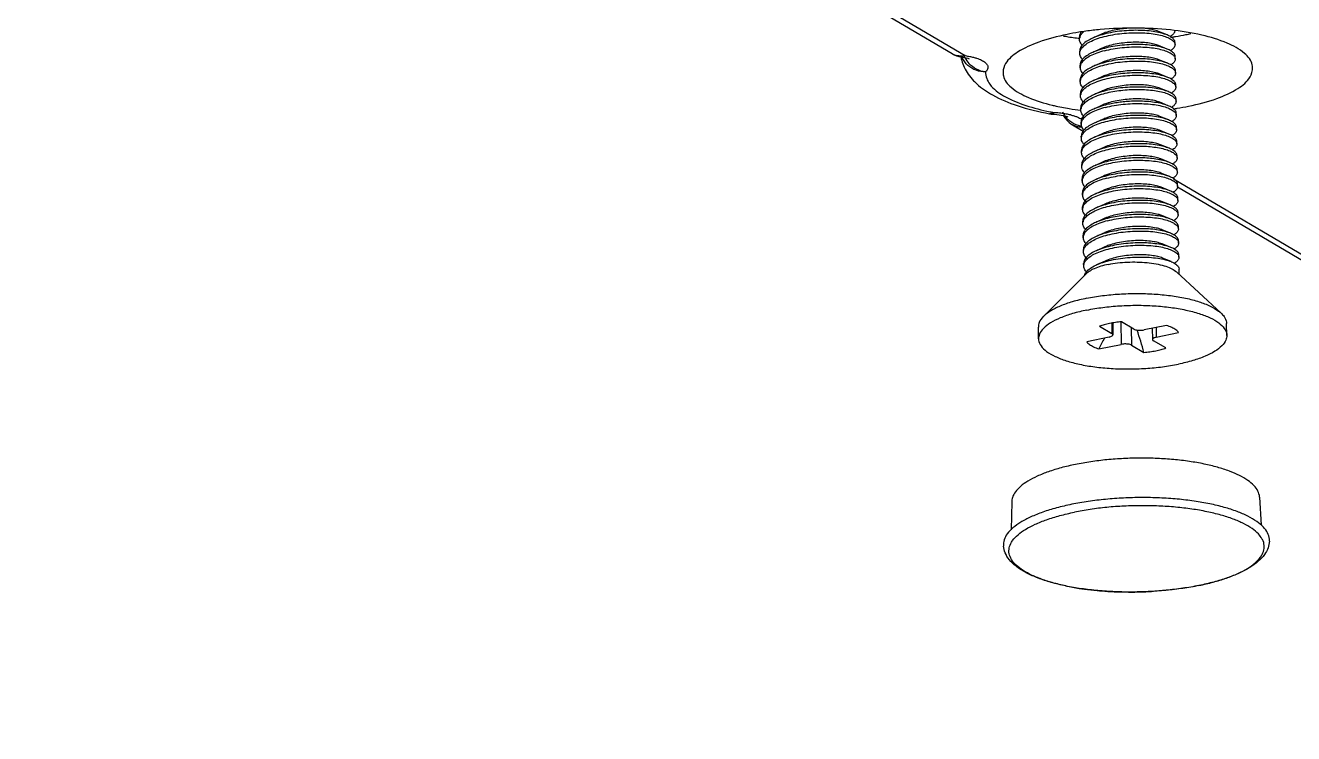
# Model space of a CAD drawing. Header units: millimetres. Extents: x -603 to 1798, y -1840 to -1013.
# Drawn here: x -262.4 to -211.9, y -1713.5 to -1685.2 of the extents above; entities that cross this region are included whole.
import ezdxf

# ---------------------------------------------------------------- set-up
doc = ezdxf.new("R2010")
doc.units = ezdxf.units.MM
doc.header["$MEASUREMENT"] = 0
doc.layers.get('0').update_dxf_attribs({"linetype": 'CONTINUOUS'})

# ---------------------------------------------------------------- blocks, each defined once
blk = doc.blocks.new('*U25')
at = {"color": 7}
for p, q in [((51.91, 64.503), (14.469, 86.62)), ((51.756, 64.824), (14.995, 86.54)), ((50.895, 80.716), (50.909, 80.719)), ((50.909, 80.717), (50.896, 80.714)), ((48.484, 77.2), (48.422, 78.31)), ((58.355, 77.38), (58.376, 78.491)), ((52.216, 71.251), (52.712, 70.959)), ((53.585, 71.137), (53.09, 71.43)), ((54.883, 71.287), (53.993, 71.105)), ((49.789, 70.749), (49.797, 70.279)), ((52.596, 70.819), (51.706, 70.637)), ((52.603, 70.433), (52.596, 70.819)), ((52.758, 70.465), (52.75, 70.91)), ((53.598, 70.435), (53.585, 71.137)), ((54.01, 70.206), (53.993, 71.105)), ((54.48, 70.817), (55.37, 70.999)), ((57.287, 70.887), (57.296, 70.416)), ((52.192, 70.349), (53.082, 70.531)), ((53.49, 70.499), (53.986, 70.206)), ((54.335, 70.254), (54.326, 70.725)), ((54.372, 70.261), (54.364, 70.677)), ((54.86, 70.384), (54.364, 70.677)), ((50.018, 69.862), (51.793, 68.219)), ((57.091, 69.991), (55.377, 68.285)), ((51.683, 68.321), (51.687, 68.103)), ((52.005, 67.809), (52.348, 67.669)), ((54.638, 67.786), (54.974, 67.938)), ((55.49, 67.985), (55.492, 67.89)), ((51.696, 67.633), (51.698, 67.539)), ((52.015, 67.244), (52.358, 67.104)), ((54.648, 67.221), (54.985, 67.373)), ((55.5, 67.42), (55.502, 67.326)), ((51.706, 67.068), (51.708, 66.974)), ((54.659, 66.657), (54.995, 66.809)), ((55.511, 66.855), (55.512, 66.761)), ((51.716, 66.504), (51.718, 66.41)), ((52.026, 66.679), (52.368, 66.54)), ((54.669, 66.092), (55.005, 66.244)), ((55.521, 66.291), (55.523, 66.197)), ((51.727, 65.939), (51.729, 65.845)), ((51.957, 66.15), (52.036, 66.115)), ((52.036, 66.115), (52.379, 65.975)), ((54.679, 65.528), (55.016, 65.679)), ((55.531, 65.726), (55.533, 65.632)), ((51.737, 65.374), (51.739, 65.28)), ((52.046, 65.55), (52.389, 65.411)), ((51.747, 64.81), (51.749, 64.716)), ((52.057, 64.986), (52.399, 64.846)), ((54.69, 64.963), (55.026, 65.115)), ((55.542, 65.162), (55.543, 65.068)), ((51.758, 64.245), (51.76, 64.151)), ((52.067, 64.421), (52.41, 64.281)), ((54.7, 64.399), (55.036, 64.55)), ((55.552, 64.597), (55.554, 64.503)), ((51.768, 63.681), (51.77, 63.587)), ((52.077, 63.856), (52.42, 63.717)), ((54.71, 63.834), (55.047, 63.986)), ((55.562, 64.032), (55.564, 63.938)), ((52.088, 63.292), (52.43, 63.152)), ((54.72, 63.269), (55.057, 63.421)), ((55.573, 63.468), (55.574, 63.374)), ((51.778, 63.116), (51.78, 63.022)), ((52.098, 62.727), (52.441, 62.588)), ((54.731, 62.705), (55.067, 62.856)), ((55.583, 62.903), (55.585, 62.809)), ((51.789, 62.551), (51.791, 62.457)), ((52.108, 62.163), (52.451, 62.023)), ((54.741, 62.14), (55.078, 62.292)), ((55.935, 62.355), (55.51, 62.606)), ((55.593, 62.339), (55.595, 62.245)), ((51.799, 61.987), (51.801, 61.893)), ((54.751, 61.576), (55.088, 61.727)), ((55.604, 61.774), (55.605, 61.68)), ((56.147, 62.028), (56.118, 62.039)), ((56.72, 61.932), (56.561, 61.944)), ((56.648, 61.874), (56.72, 61.932)), ((56.72, 61.932), (56.72, 61.932)), ((51.809, 61.422), (51.811, 61.328)), ((52.119, 61.598), (52.461, 61.458)), ((54.762, 61.011), (55.098, 61.163)), ((55.614, 61.209), (55.616, 61.115)), ((51.82, 60.858), (51.821, 60.764)), ((52.129, 61.033), (52.472, 60.894)), ((55.624, 60.645), (55.626, 60.551)), ((51.83, 60.293), (51.832, 60.199)), ((52.139, 60.469), (52.482, 60.329)), ((54.772, 60.446), (55.109, 60.598)), ((51.84, 59.728), (51.842, 59.634)), ((52.15, 59.904), (52.492, 59.765)), ((54.782, 59.882), (55.119, 60.033)), ((55.635, 60.08), (55.636, 59.986)), ((60.111, 59.702), (60.045, 59.724)), ((60.207, 59.601), (60.365, 59.65)), ((60.365, 59.65), (60.365, 59.65)), ((51.851, 59.164), (51.852, 59.07)), ((52.16, 59.34), (52.503, 59.2)), ((54.793, 59.317), (55.129, 59.469)), ((55.645, 59.516), (55.647, 59.422)), ((97.648, 37.484), (60.207, 59.601)), ((97.494, 37.806), (60.733, 59.521)), ((52.17, 58.775), (52.513, 58.635)), ((54.803, 58.753), (55.14, 58.904)), ((55.655, 58.951), (55.657, 58.857))]:
    blk.add_line(p, q, dxfattribs=at)
for points in [[(56.561, 61.944), (56.3, 61.985), (56.147, 62.028)], [(60.365, 59.65), (60.301, 59.66), (60.111, 59.702)]]:
    blk.add_lwpolyline(points, dxfattribs=at)
for centre, radius, start, end in [((53.621, 66.101), 14.876, 92.8219, 93.2326), ((53.626, 65.987), 14.989, 90.8611, 92.8211), ((53.627, 65.919), 15.057, 90.15, 90.8619), ((53.628, 66.133), 14.843, 88.2634, 90.1545), ((53.637, 66.458), 14.519, 87.4559, 88.2604), ((53.664, 67.013), 13.963, 85.4473, 87.4669), ((53.715, 67.67), 13.304, 84.6463, 85.439), ((53.801, 68.545), 12.424, 82.3093, 84.6683), ((53.915, 69.419), 11.543, 81.6164, 82.2898), ((54.09, 70.552), 10.397, 78.6561, 81.6604), ((54.272, 71.494), 9.437, 78.2377, 78.6127), ((49.069, 79.238), 0.782, 207.2439, 209.3527), ((57.703, 79.395), 0.775, 333.4387, 334.8959), ((74.789, 77.446), 22.518, 195.4967, 197.8649), ((42.642, 77.218), 13.603, 332.1063, 334.1461), ((45.364, 75.689), 10.48, 328.7524, 328.8676), ((55.198, 67.978), 0.292, 343.9104, 348.6329), ((55.208, 67.414), 0.292, 343.9104, 348.6329), ((55.218, 66.849), 0.292, 343.9104, 348.6329), ((55.227, 66.285), 0.294, 344.0591, 347.3045), ((55.239, 65.72), 0.292, 343.9104, 348.6329), ((55.249, 65.155), 0.292, 343.9104, 348.6329), ((55.26, 64.591), 0.292, 343.9104, 348.6329), ((55.28, 63.462), 0.292, 343.9104, 348.6329), ((55.291, 62.897), 0.292, 343.9104, 348.6329), ((55.301, 62.332), 0.292, 343.9104, 348.6329), ((55.425, 61.493), 1.002, 41.6977, 59.3926), ((55.411, 61.404), 1.022, 37.0845, 46.6353), ((55.425, 61.494), 1.002, 30.3072, 41.669), ((53.554, 50.633), 11.208, 99.1651, 101.5417), ((53.653, 50.042), 11.808, 98.8946, 99.1827), ((53.683, 49.849), 12.002, 98.412, 98.8941), ((55.31, 61.768), 0.293, 344.0593, 347.3593), ((54.294, 50.809), 11.043, 80.7771, 83.1898), ((56.687, 64.775), 2.892, 256.4149, 259.933), ((54.585, 52.577), 9.251, 77.012, 80.8009), ((56.804, 65.427), 3.555, 259.9194, 263.4302), ((55.448, 61.431), 0.976, 24.778, 37.1222), ((56.871, 66.004), 4.136, 263.4117, 266.9077), ((54.488, 50.308), 11.767, 79.1541, 79.4228), ((54.609, 50.933), 11.129, 78.4931, 79.1576), ((56.665, 60.934), 1, 79.4192, 86.8861), ((55.322, 61.203), 0.292, 343.9104, 348.6329), ((54.773, 53.431), 8.376, 76.4193, 76.9558), ((58.039, 58.854), 2.533, 43.558, 47.6494), ((55.332, 60.639), 0.292, 343.9104, 348.6329), ((55.342, 60.074), 0.292, 343.9104, 348.6329), ((59.24, 59.143), 1.124, 28.9384, 43.0028), ((59.273, 59.162), 1.086, 23.0618, 28.8997), ((58.648, 59.307), 1.77, 16.1499, 25.1323), ((59.508, 59.302), 0.907, 22.4025, 25.4526), ((58.686, 59.318), 1.73, 11.1754, 16.1482), ((60.225, 58.662), 0.998, 59.3243, 81.8065), ((60.379, 58.92), 0.698, 59.5251, 76.7191), ((53.506, 48.523), 10.45, 101.5481, 102.6201), ((53.602, 48.05), 10.933, 99.3498, 101.5445), ((53.693, 47.516), 11.474, 99.0682, 99.3646), ((53.731, 47.276), 11.717, 98.3688, 99.0668), ((53.71, 70.998), 12.486, 276.4523, 279.1004), ((55.363, 58.945), 0.292, 343.9104, 348.6329), ((54.37, 48.445), 10.545, 80.1913, 83.0375), ((53.908, 69.748), 11.22, 279.1087, 281.5408), ((54.555, 49.554), 9.421, 79.3022, 80.1496)]:
    blk.add_arc(centre, radius, start, end, dxfattribs=at)
for points, start_tangent, end_tangent in [([(50.909, 80.719), (51.541, 80.829), (52.219, 80.911), (52.916, 80.96), (53.622, 80.977), (54.323, 80.961), (55.008, 80.912), (55.666, 80.83), (56.285, 80.717), (56.855, 80.572), (57.368, 80.397), (57.814, 80.19), (58.183, 79.951), (58.454, 79.686), (58.617, 79.415), (58.685, 79.147)], (0.979972, 0.199135), (0.093006, -0.995666)), ([(50.909, 80.717), (51.537, 80.827), (52.199, 80.908), (52.782, 80.953)], (0.979717, 0.200388), (0.998409, 0.056394)), ([(48.09, 78.953), (48.145, 79.215), (48.289, 79.484), (48.536, 79.752), (48.877, 80.001), (49.293, 80.221), (49.774, 80.413), (50.31, 80.578), (50.895, 80.716)], (0.056533, 0.998401), (0.979717, 0.200388)), ([(50.896, 80.714), (50.327, 80.58), (49.802, 80.418), (49.344, 80.234), (48.961, 80.032), (48.661, 79.816), (48.448, 79.589), (48.328, 79.356), (48.301, 79.121), (48.369, 78.889), (48.374, 78.881)], (-0.979458, -0.201651), (0.45766, -0.889127)), ([(56.196, 80.733), (56.74, 80.601), (57.229, 80.442), (57.646, 80.262), (57.984, 80.062), (58.236, 79.848), (58.398, 79.622), (58.466, 79.39), (58.44, 79.155), (58.405, 79.066)], (0.979001, -0.203854), (-0.424194, -0.905571)), ([(48.09, 78.953), (48.091, 78.865), (48.162, 78.623), (48.331, 78.387), (48.594, 78.163), (48.946, 77.956), (49.381, 77.767), (49.89, 77.602), (50.464, 77.463), (51.092, 77.353), (51.762, 77.273), (52.463, 77.225), (53.182, 77.211), (53.904, 77.23), (54.618, 77.282), (55.311, 77.366), (55.967, 77.481)], (-0.058698, -0.998276), (0.979717, 0.200388)), ([(48.387, 78.855), (48.531, 78.663), (48.783, 78.449), (49.121, 78.249), (49.538, 78.069), (50.027, 77.91), (50.578, 77.776), (51.182, 77.67), (51.826, 77.594), (52.5, 77.548), (53.19, 77.535), (53.883, 77.553), (54.568, 77.603), (55.23, 77.684), (55.858, 77.794)], (0.490066, -0.871685), (0.979717, 0.200388)), ([(58.396, 79.048), (58.319, 78.922), (58.106, 78.695), (57.806, 78.479), (57.423, 78.277), (56.965, 78.093), (56.44, 77.931), (55.858, 77.794)], (-0.447085, -0.894492), (-0.979717, -0.200388)), ([(55.967, 77.481), (56.574, 77.624), (57.121, 77.793), (57.598, 77.985), (57.997, 78.195), (58.31, 78.42), (58.532, 78.657), (58.657, 78.899), (58.685, 79.144), (58.685, 79.147)], (0.979717, 0.200388), (-0.092324, 0.995729)), ([(55.821, 75.892), (56.386, 76.025), (56.896, 76.183), (57.341, 76.361), (57.712, 76.557), (58.004, 76.767), (58.21, 76.987), (58.328, 77.213), (58.355, 77.38)], (0.979717, 0.200388), (0.021561, 0.999768)), ([(48.484, 77.2), (48.485, 77.181), (48.551, 76.955), (48.708, 76.736), (48.953, 76.528), (49.281, 76.334), (49.686, 76.158), (50.161, 76.004), (50.695, 75.875), (51.279, 75.772), (51.904, 75.698), (52.557, 75.654), (53.226, 75.64), (53.899, 75.658), (54.565, 75.706), (55.21, 75.785), (55.821, 75.892)], (0.053131, -0.998588), (0.979717, 0.200388)), ([(49.789, 70.749), (49.824, 70.933), (49.983, 71.163), (50.262, 71.382), (50.653, 71.581), (51.142, 71.754), (51.713, 71.896)], (-0.009378, 0.999956), (0.979717, 0.200388)), ([(57.287, 70.887), (57.283, 70.937), (57.188, 71.167), (56.968, 71.386), (56.631, 71.584), (56.189, 71.757), (55.657, 71.898), (55.052, 72.002), (54.396, 72.066), (53.711, 72.087), (53.02, 72.065), (52.346, 72.001), (51.713, 71.896)], (-0.009378, 0.999956), (-0.979717, -0.200388)), ([(52.62, 71.36), (52.407, 71.31), (52.216, 71.251)], (-0.979717, -0.200388), (-0.944347, -0.328952)), ([(53.09, 71.43), (52.85, 71.4), (52.62, 71.36)], (-0.995142, -0.098448), (-0.979717, -0.200388)), ([(55.37, 70.999), (55.261, 71.105), (55.097, 71.202), (54.883, 71.287)], (-0.590843, 0.806786), (-0.950208, 0.311617)), ([(55.363, 69.74), (54.73, 69.635), (54.056, 69.571), (53.365, 69.549), (52.68, 69.57), (52.024, 69.634), (51.419, 69.738), (50.887, 69.879), (50.445, 70.051), (50.108, 70.25), (49.888, 70.469), (49.792, 70.699), (49.789, 70.749)], (-0.979717, -0.200388), (-0.009378, 0.999956)), ([(52.596, 70.819), (52.67, 70.84), (52.722, 70.867), (52.748, 70.898), (52.749, 70.91)], (0.979717, 0.200388), (-0.041234, 0.99915)), ([(52.749, 70.91), (52.744, 70.929), (52.712, 70.959)], (-0.041234, 0.99915), (-0.861, 0.508605)), ([(53.585, 71.137), (53.643, 71.113), (53.721, 71.097), (53.811, 71.09), (53.905, 71.092), (53.993, 71.105)], (0.861, -0.508605), (0.979717, 0.200388)), ([(54.48, 70.817), (54.406, 70.796), (54.354, 70.769), (54.328, 70.738), (54.327, 70.725)], (-0.979717, -0.200388), (0.041234, -0.99915)), ([(55.363, 69.74), (55.933, 69.882), (56.423, 70.055), (56.814, 70.254), (57.093, 70.473), (57.251, 70.703), (57.287, 70.887)], (0.979717, 0.200388), (-0.009378, 0.999956)), ([(50.017, 69.862), (49.897, 69.998), (49.801, 70.228), (49.798, 70.279)], (-0.735486, 0.67754), (-0.009083, 0.999959)), ([(51.706, 70.637), (51.815, 70.531), (51.979, 70.434), (52.192, 70.349)], (0.590843, -0.806786), (0.950208, -0.311617)), ([(53.49, 70.499), (53.432, 70.523), (53.355, 70.539), (53.264, 70.546), (53.171, 70.544), (53.082, 70.531)], (-0.861, 0.508605), (-0.979717, -0.200388)), ([(53.986, 70.206), (54.226, 70.235), (54.456, 70.276)], (0.995142, 0.098448), (0.979717, 0.200388)), ([(54.327, 70.725), (54.332, 70.707), (54.364, 70.677)], (0.041234, -0.99915), (0.861, -0.508605)), ([(54.456, 70.276), (54.669, 70.326), (54.86, 70.384)], (0.979717, 0.200388), (0.944347, 0.328952)), ([(57.091, 69.991), (57.102, 70.002), (57.26, 70.233), (57.295, 70.416)], (0.709165, 0.705043), (-0.009083, 0.999959)), ([(55.371, 69.27), (54.738, 69.165), (54.065, 69.1), (53.374, 69.078), (52.688, 69.1), (52.032, 69.163), (51.428, 69.267), (50.895, 69.408), (50.453, 69.581), (50.117, 69.78), (50.017, 69.862)], (-0.979717, -0.200388), (-0.735486, 0.67754)), ([(55.371, 69.27), (55.942, 69.411), (56.431, 69.584), (56.822, 69.784), (57.091, 69.991)], (0.979717, 0.200388), (0.709165, 0.705043)), ([(54.505, 67.919), (54.14, 67.861), (53.75, 67.828), (53.353, 67.824), (52.966, 67.848), (52.606, 67.898), (52.288, 67.974), (52.027, 68.071), (51.834, 68.185), (51.793, 68.219)], (-0.979717, -0.200388), (-0.738451, 0.674307)), ([(54.505, 67.919), (54.811, 67.996), (55.07, 68.091), (55.272, 68.2), (55.377, 68.285)], (0.979717, 0.200388), (0.706803, 0.707411)), ([(55.391, 68.224), (55.235, 68.083), (55.01, 67.954), (54.974, 67.938)], (-0.632079, -0.774904), (-0.911827, -0.410574)), ([(55.385, 68.219), (55.398, 68.204), (55.477, 68.064), (55.49, 67.985)], (0.671506, -0.741), (0.020538, -0.999789)), ([(55.418, 68.262), (55.391, 68.224)], (-0.56182, -0.82726), (-0.632079, -0.774904)), ([(55.473, 68.379), (55.471, 68.373), (55.418, 68.262)], (-0.232316, -0.97264), (-0.56182, -0.82726)), ([(52.005, 67.809), (51.993, 67.813), (51.816, 67.909), (51.713, 68.016), (51.688, 68.103)], (-0.925986, 0.377559), (-0.040036, 0.999198)), ([(51.697, 67.633), (51.702, 67.681), (51.769, 67.788), (51.882, 67.876)], (-0.024354, 0.999703), (0.854007, 0.520261)), ([(54.974, 67.938), (54.725, 67.842), (54.393, 67.75), (54.026, 67.682), (53.642, 67.64), (53.254, 67.625), (52.881, 67.637), (52.537, 67.673), (52.237, 67.734), (52.005, 67.809)], (-0.911827, -0.410574), (-0.925986, 0.377559)), ([(52.348, 67.669), (52.542, 67.608), (52.79, 67.563), (53.077, 67.538), (53.389, 67.537), (53.71, 67.559), (54.025, 67.604), (54.319, 67.672), (54.579, 67.761), (54.638, 67.786)], (0.926035, -0.377438), (0.911568, 0.41115)), ([(55.478, 67.897), (55.418, 67.778), (55.282, 67.641), (55.081, 67.514), (54.822, 67.402), (54.517, 67.308)], (-0.27663, -0.960977), (-0.968072, -0.250671)), ([(54.985, 67.373), (55.082, 67.42), (55.284, 67.547), (55.42, 67.684), (55.486, 67.827), (55.491, 67.89)], (0.911841, 0.410544), (-0.020538, 0.999789)), ([(55.49, 67.985), (55.484, 67.921)], (0.020538, -0.999789), (-0.196587, -0.980486)), ([(51.716, 67.554), (51.708, 67.573), (51.697, 67.633)], (-0.450412, 0.892821), (-0.024354, 0.999703)), ([(51.699, 67.539), (51.71, 67.479), (51.789, 67.375), (51.937, 67.279), (52.015, 67.244)], (0.024354, -0.999703), (0.926122, -0.377225)), ([(51.707, 67.068), (51.712, 67.116), (51.779, 67.224), (51.891, 67.31)], (-0.024354, 0.999703), (0.853006, 0.521901)), ([(54.517, 67.308), (54.175, 67.234), (53.812, 67.184), (53.44, 67.158), (53.074, 67.157), (52.727, 67.18), (52.415, 67.225), (52.147, 67.291), (51.935, 67.373), (51.787, 67.469), (51.716, 67.554)], (-0.968072, -0.250671), (-0.450412, 0.892821)), ([(52.015, 67.244), (52.149, 67.197), (52.416, 67.131), (52.729, 67.086), (53.075, 67.063), (53.441, 67.064), (53.814, 67.09), (54.177, 67.14), (54.518, 67.214)], (0.926122, -0.377225), (0.968072, 0.250671)), ([(52.358, 67.105), (52.465, 67.067), (52.695, 67.014), (52.968, 66.981), (53.271, 66.97), (53.59, 66.982), (53.91, 67.018), (54.214, 67.078), (54.489, 67.158), (54.648, 67.221)], (0.925357, -0.379097), (0.911151, 0.412073)), ([(54.518, 67.214), (54.824, 67.308), (54.985, 67.373)], (0.968072, 0.250671), (0.911841, 0.410544)), ([(55.489, 67.333), (55.428, 67.214), (55.292, 67.077), (55.091, 66.95), (54.833, 66.837), (54.527, 66.743)], (-0.27663, -0.960977), (-0.968072, -0.250671)), ([(54.995, 66.808), (55.093, 66.856), (55.294, 66.983), (55.43, 67.12), (55.496, 67.262), (55.502, 67.326)], (0.911841, 0.410544), (-0.020538, 0.999789)), ([(55.393, 67.657), (55.408, 67.639), (55.488, 67.5), (55.5, 67.42)], (0.675647, -0.737225), (0.020538, -0.999789)), ([(55.5, 67.42), (55.494, 67.356)], (0.020538, -0.999789), (-0.196587, -0.980486)), ([(51.727, 66.989), (51.719, 67.008), (51.707, 67.068)], (-0.450412, 0.892821), (-0.024354, 0.999703)), ([(51.709, 66.974), (51.72, 66.914), (51.799, 66.81), (51.947, 66.715), (52.026, 66.679)], (0.024354, -0.999703), (0.926122, -0.377225)), ([(51.717, 66.504), (51.723, 66.552), (51.789, 66.659), (51.901, 66.746)], (-0.024354, 0.999703), (0.853006, 0.521901)), ([(54.527, 66.743), (54.186, 66.67), (53.822, 66.619), (53.45, 66.594), (53.084, 66.592), (52.738, 66.615), (52.425, 66.661), (52.157, 66.726), (51.945, 66.809), (51.797, 66.904), (51.727, 66.989)], (-0.968072, -0.250671), (-0.450412, 0.892821)), ([(54.529, 66.649), (54.834, 66.743), (54.995, 66.808)], (0.968072, 0.250671), (0.911841, 0.410544)), ([(54.537, 66.179), (54.843, 66.273), (55.101, 66.385), (55.303, 66.512), (55.439, 66.649), (55.499, 66.768)], (0.968072, 0.250671), (0.27663, 0.960977)), ([(55.005, 66.244), (55.103, 66.291), (55.304, 66.418), (55.44, 66.555), (55.506, 66.698), (55.512, 66.761)], (0.911841, 0.410544), (-0.020538, 0.999789)), ([(55.51, 66.855), (55.498, 66.935), (55.419, 67.075), (55.403, 67.092)], (-0.020538, 0.999789), (-0.675647, 0.737225)), ([(55.505, 66.792), (55.51, 66.855)], (0.196587, 0.980486), (-0.020538, 0.999789)), ([(51.737, 66.425), (51.729, 66.444), (51.717, 66.504)], (-0.450412, 0.892821), (-0.024354, 0.999703)), ([(51.718, 66.41), (51.742, 66.326), (51.822, 66.234), (51.957, 66.15)], (0.028383, -0.999597), (0.896427, -0.44319)), ([(54.537, 66.179), (54.196, 66.105), (53.832, 66.055), (53.46, 66.029), (53.094, 66.028), (52.748, 66.051), (52.435, 66.096), (52.168, 66.162), (51.956, 66.244), (51.808, 66.339), (51.737, 66.425)], (-0.968072, -0.250671), (-0.450412, 0.892821)), ([(52.026, 66.679), (52.159, 66.632), (52.427, 66.567), (52.739, 66.521), (53.086, 66.498), (53.452, 66.5), (53.824, 66.525), (54.187, 66.576), (54.529, 66.649)], (0.926122, -0.377225), (0.968072, 0.250671)), ([(52.368, 66.54), (52.398, 66.528), (52.606, 66.469), (52.863, 66.427), (53.156, 66.407), (53.471, 66.41), (53.792, 66.436), (54.104, 66.486), (54.393, 66.559), (54.644, 66.65), (54.659, 66.657)], (0.925335, -0.379152), (0.911519, 0.411259)), ([(54.539, 66.084), (54.845, 66.179), (55.005, 66.244)], (0.968072, 0.250671), (0.911841, 0.410544)), ([(55.509, 66.204), (55.445, 66.078), (55.307, 65.943), (55.107, 65.818), (54.85, 65.707), (54.548, 65.614)], (-0.274411, -0.961613), (-0.968072, -0.250671)), ([(55.016, 65.679), (55.113, 65.727), (55.315, 65.853), (55.451, 65.99), (55.517, 66.133), (55.522, 66.197)], (0.911841, 0.410544), (-0.020538, 0.999789)), ([(55.413, 66.528), (55.435, 66.503), (55.51, 66.364), (55.521, 66.291)], (0.675466, -0.737391), (0.018645, -0.999826)), ([(55.521, 66.291), (55.513, 66.22)], (0.018645, -0.999826), (-0.219537, -0.975604)), ([(51.727, 65.939), (51.727, 65.951), (51.761, 66.047), (51.852, 66.141), (51.911, 66.181)], (-0.028383, 0.999597), (0.85069, 0.525668)), ([(51.751, 65.855), (51.727, 65.939)], (-0.474228, 0.880402), (-0.028383, 0.999597)), ([(51.73, 65.845), (51.741, 65.785), (51.82, 65.681), (51.922, 65.61)], (0.024354, -0.999703), (0.870378, -0.492384)), ([(51.966, 65.679), (51.831, 65.764), (51.751, 65.855)], (-0.896427, 0.44319), (-0.474228, 0.880402)), ([(54.548, 65.614), (54.209, 65.541), (53.843, 65.49), (53.473, 65.465), (53.114, 65.463), (52.768, 65.485), (52.449, 65.531), (52.177, 65.597), (51.966, 65.679)], (-0.968072, -0.250671), (-0.896427, 0.44319)), ([(52.036, 66.115), (52.143, 66.076), (52.373, 66.015), (52.641, 65.969), (52.939, 65.941), (53.257, 65.931), (53.586, 65.941), (53.916, 65.97), (54.237, 66.018), (54.539, 66.084)], (0.926249, -0.376913), (0.968072, 0.250671)), ([(52.379, 65.975), (52.526, 65.926), (52.765, 65.877), (53.045, 65.848), (53.352, 65.841), (53.672, 65.858), (53.99, 65.899), (54.29, 65.962), (54.558, 66.046), (54.669, 66.092)], (0.92521, -0.379456), (0.911346, 0.411642)), ([(54.549, 65.52), (54.855, 65.614), (55.016, 65.679)], (0.968072, 0.250671), (0.911841, 0.410544)), ([(55.424, 65.963), (55.439, 65.945), (55.519, 65.806), (55.531, 65.726)], (0.675647, -0.737225), (0.020538, -0.999789)), ([(55.531, 65.726), (55.525, 65.662)], (0.020538, -0.999789), (-0.196587, -0.980486)), ([(51.738, 65.374), (51.743, 65.423), (51.81, 65.53), (51.922, 65.617)], (-0.024354, 0.999703), (0.853006, 0.521901)), ([(51.758, 65.296), (51.75, 65.314), (51.738, 65.374)], (-0.450412, 0.892821), (-0.024354, 0.999703)), ([(51.74, 65.28), (51.751, 65.22), (51.83, 65.116), (51.978, 65.021), (52.057, 64.986)], (0.024354, -0.999703), (0.926122, -0.377225)), ([(54.558, 65.049), (54.217, 64.976), (53.853, 64.926), (53.481, 64.9), (53.115, 64.899), (52.769, 64.922), (52.456, 64.967), (52.188, 65.032), (51.976, 65.115), (51.828, 65.21), (51.758, 65.296)], (-0.968072, -0.250671), (-0.450412, 0.892821)), ([(51.922, 65.61), (51.968, 65.585), (52.046, 65.55)], (0.870378, -0.492384), (0.926122, -0.377225)), ([(52.046, 65.55), (52.18, 65.503), (52.447, 65.437), (52.76, 65.392), (53.106, 65.369), (53.472, 65.37), (53.844, 65.396), (54.208, 65.446), (54.549, 65.52)], (0.926122, -0.377225), (0.968072, 0.250671)), ([(52.389, 65.411), (52.454, 65.386), (52.673, 65.33), (52.938, 65.293), (53.236, 65.277), (53.553, 65.284), (53.873, 65.315), (54.182, 65.369), (54.465, 65.446), (54.679, 65.528)], (0.924834, -0.380371), (0.911187, 0.411993)), ([(55.52, 65.639), (55.459, 65.52), (55.323, 65.383), (55.122, 65.256), (54.864, 65.144), (54.558, 65.049)], (-0.27663, -0.960977), (-0.968072, -0.250671)), ([(55.026, 65.115), (55.124, 65.162), (55.325, 65.289), (55.461, 65.426), (55.527, 65.568), (55.533, 65.632)], (0.911841, 0.410544), (-0.020538, 0.999789)), ([(55.541, 65.162), (55.529, 65.241), (55.45, 65.381), (55.434, 65.398)], (-0.020538, 0.999789), (-0.675647, 0.737225)), ([(51.748, 64.81), (51.754, 64.858), (51.82, 64.965), (51.932, 65.052)], (-0.024354, 0.999703), (0.853006, 0.521901)), ([(51.768, 64.731), (51.76, 64.75), (51.748, 64.81)], (-0.450412, 0.892821), (-0.024354, 0.999703)), ([(51.75, 64.716), (51.762, 64.656), (51.84, 64.552), (51.988, 64.456), (52.067, 64.421)], (0.024354, -0.999703), (0.926122, -0.377225)), ([(54.568, 64.485), (54.227, 64.411), (53.863, 64.361), (53.491, 64.335), (53.125, 64.334), (52.779, 64.357), (52.466, 64.402), (52.199, 64.468), (51.987, 64.55), (51.839, 64.646), (51.768, 64.731)], (-0.968072, -0.250671), (-0.450412, 0.892821)), ([(52.057, 64.986), (52.19, 64.938), (52.458, 64.873), (52.77, 64.827), (53.117, 64.805), (53.483, 64.806), (53.855, 64.832), (54.218, 64.882), (54.56, 64.955)], (0.926122, -0.377225), (0.968072, 0.250671)), ([(52.399, 64.846), (52.589, 64.786), (52.836, 64.741), (53.122, 64.716), (53.434, 64.713), (53.755, 64.735), (54.07, 64.78), (54.365, 64.848), (54.625, 64.936), (54.69, 64.963)], (0.926047, -0.377408), (0.911554, 0.411181)), ([(54.56, 64.955), (54.865, 65.05), (55.026, 65.115)], (0.968072, 0.250671), (0.911841, 0.410544)), ([(54.568, 64.485), (54.874, 64.579), (55.132, 64.691), (55.333, 64.818), (55.47, 64.955), (55.53, 65.075)], (0.968072, 0.250671), (0.27663, 0.960977)), ([(55.036, 64.55), (55.134, 64.597), (55.335, 64.724), (55.471, 64.861), (55.537, 65.004), (55.543, 65.068)], (0.911841, 0.410544), (-0.020538, 0.999789)), ([(55.552, 64.597), (55.539, 64.677), (55.46, 64.816), (55.444, 64.834)], (-0.020538, 0.999789), (-0.675647, 0.737225)), ([(55.536, 65.098), (55.541, 65.162)], (0.196587, 0.980486), (-0.020538, 0.999789)), ([(51.759, 64.245), (51.764, 64.293), (51.831, 64.401), (51.942, 64.487)], (-0.024354, 0.999703), (0.853006, 0.521901)), ([(51.778, 64.166), (51.77, 64.185), (51.759, 64.245)], (-0.450412, 0.892821), (-0.024354, 0.999703)), ([(54.579, 63.92), (54.237, 63.847), (53.874, 63.797), (53.502, 63.771), (53.136, 63.769), (52.789, 63.792), (52.477, 63.838), (52.209, 63.903), (51.997, 63.986), (51.849, 64.081), (51.778, 64.166)], (-0.968072, -0.250671), (-0.450412, 0.892821)), ([(52.067, 64.421), (52.2, 64.374), (52.468, 64.308), (52.781, 64.263), (53.127, 64.24), (53.493, 64.241), (53.865, 64.267), (54.229, 64.317), (54.57, 64.391)], (0.926122, -0.377225), (0.968072, 0.250671)), ([(52.41, 64.282), (52.513, 64.245), (52.741, 64.192), (53.013, 64.159), (53.316, 64.147), (53.635, 64.159), (53.955, 64.194), (54.26, 64.253), (54.535, 64.333), (54.7, 64.398)], (0.92528, -0.379286), (0.911139, 0.412098)), ([(54.57, 64.391), (54.876, 64.485), (55.036, 64.55)], (0.968072, 0.250671), (0.911841, 0.410544)), ([(54.579, 63.92), (54.884, 64.014), (55.143, 64.127), (55.344, 64.254), (55.48, 64.391), (55.54, 64.51)], (0.968072, 0.250671), (0.27663, 0.960977)), ([(55.047, 63.986), (55.144, 64.033), (55.346, 64.16), (55.482, 64.297), (55.548, 64.439), (55.553, 64.503)], (0.911841, 0.410544), (-0.020538, 0.999789)), ([(55.455, 64.269), (55.464, 64.259), (55.548, 64.118), (55.562, 64.032)], (0.676167, -0.736748), (0.021333, -0.999772)), ([(55.546, 64.533), (55.552, 64.597)], (0.196587, 0.980486), (-0.020538, 0.999789)), ([(51.76, 64.151), (51.765, 64.111), (51.828, 64.008), (51.957, 63.914), (52.077, 63.856)], (0.007928, -0.999969), (0.926346, -0.376673)), ([(51.769, 63.681), (51.78, 63.745), (51.854, 63.849), (51.95, 63.921)], (-0.007928, 0.999969), (0.849481, 0.527619)), ([(51.79, 63.599), (51.774, 63.64), (51.769, 63.681)], (-0.475033, 0.879968), (-0.007928, 0.999969)), ([(52.077, 63.856), (52.147, 63.83), (52.392, 63.762), (52.683, 63.711)], (0.926346, -0.376673), (0.991529, -0.129887)), ([(52.42, 63.717), (52.446, 63.707), (52.653, 63.647), (52.909, 63.605)], (0.925442, -0.378889), (0.993481, -0.113998)), ([(52.683, 63.711), (52.98, 63.683), (53.298, 63.673), (53.627, 63.682), (53.957, 63.711), (54.278, 63.76), (54.58, 63.826)], (0.991529, -0.129887), (0.968072, 0.250671)), ([(52.909, 63.605), (53.201, 63.584), (53.515, 63.586), (53.837, 63.613), (54.149, 63.662), (54.439, 63.734), (54.691, 63.825), (54.71, 63.834)], (0.993481, -0.113998), (0.911544, 0.411203)), ([(54.58, 63.826), (54.886, 63.92), (55.047, 63.986)], (0.968072, 0.250671), (0.911841, 0.410544)), ([(55.551, 63.945), (55.495, 63.833), (55.362, 63.696), (55.159, 63.566), (54.896, 63.45), (54.589, 63.356)], (-0.278542, -0.960424), (-0.968072, -0.250671)), ([(55.057, 63.421), (55.155, 63.468), (55.356, 63.595), (55.492, 63.732), (55.558, 63.875), (55.564, 63.938)], (0.911841, 0.410544), (-0.020538, 0.999789)), ([(55.465, 63.705), (55.481, 63.687), (55.56, 63.548), (55.572, 63.468)], (0.675647, -0.737225), (0.020538, -0.999789)), ([(55.562, 64.032), (55.557, 63.974), (55.551, 63.945)], (0.021333, -0.999772), (-0.278542, -0.960424)), ([(51.771, 63.587), (51.782, 63.526), (51.861, 63.422), (52.009, 63.327), (52.088, 63.292)], (0.024354, -0.999703), (0.926122, -0.377225)), ([(51.779, 63.116), (51.785, 63.164), (51.851, 63.271), (51.963, 63.358)], (-0.024354, 0.999703), (0.853006, 0.521901)), ([(52.691, 63.241), (52.4, 63.291), (52.156, 63.36), (51.965, 63.443), (51.837, 63.538), (51.79, 63.599)], (-0.991529, 0.129887), (-0.475033, 0.879968)), ([(52.088, 63.292), (52.221, 63.245), (52.489, 63.179), (52.801, 63.134), (53.148, 63.111), (53.514, 63.112), (53.886, 63.138), (54.249, 63.188), (54.591, 63.261)], (0.926122, -0.377225), (0.968072, 0.250671)), ([(52.43, 63.152), (52.573, 63.104), (52.811, 63.055), (53.09, 63.025), (53.397, 63.018), (53.717, 63.035), (54.035, 63.075), (54.336, 63.138), (54.604, 63.222), (54.721, 63.269)], (0.925897, -0.377776), (0.911319, 0.4117)), ([(54.589, 63.356), (54.29, 63.29), (53.967, 63.241), (53.632, 63.212), (53.301, 63.202), (52.986, 63.212), (52.691, 63.241)], (-0.968072, -0.250671), (-0.991529, 0.129887)), ([(54.591, 63.261), (54.896, 63.356), (55.057, 63.421)], (0.968072, 0.250671), (0.911841, 0.410544)), ([(55.561, 63.381), (55.501, 63.261), (55.364, 63.124), (55.163, 62.998), (54.905, 62.885), (54.599, 62.791)], (-0.27663, -0.960977), (-0.968072, -0.250671)), ([(55.067, 62.856), (55.165, 62.904), (55.366, 63.03), (55.502, 63.167), (55.568, 63.31), (55.574, 63.374)], (0.911841, 0.410544), (-0.020538, 0.999789)), ([(55.572, 63.468), (55.567, 63.404)], (0.020538, -0.999789), (-0.196587, -0.980486)), ([(51.799, 63.037), (51.791, 63.056), (51.779, 63.116)], (-0.450412, 0.892821), (-0.024354, 0.999703)), ([(51.781, 63.022), (51.793, 62.962), (51.871, 62.858), (52.019, 62.762), (52.098, 62.727)], (0.024354, -0.999703), (0.926122, -0.377225)), ([(51.79, 62.551), (51.795, 62.6), (51.862, 62.707), (51.973, 62.794)], (-0.024354, 0.999703), (0.853006, 0.521901)), ([(54.599, 62.791), (54.258, 62.718), (53.894, 62.667), (53.522, 62.641), (53.156, 62.64), (52.81, 62.663), (52.497, 62.709), (52.23, 62.774), (52.018, 62.856), (51.87, 62.952), (51.799, 63.037)], (-0.968072, -0.250671), (-0.450412, 0.892821)), ([(52.098, 62.727), (52.231, 62.68), (52.499, 62.614), (52.812, 62.569), (53.158, 62.546), (53.524, 62.547), (53.896, 62.573), (54.26, 62.623), (54.601, 62.697)], (0.926122, -0.377225), (0.968072, 0.250671)), ([(52.441, 62.588), (52.502, 62.565), (52.719, 62.508), (52.983, 62.47), (53.281, 62.454), (53.597, 62.46), (53.918, 62.491), (54.228, 62.545), (54.511, 62.621), (54.731, 62.705)], (0.924836, -0.380366), (0.911212, 0.411938)), ([(54.601, 62.697), (54.907, 62.791), (55.067, 62.856)], (0.968072, 0.250671), (0.911841, 0.410544)), ([(55.571, 62.816), (55.511, 62.697), (55.375, 62.56), (55.174, 62.433), (54.915, 62.321), (54.61, 62.226)], (-0.27663, -0.960977), (-0.968072, -0.250671)), ([(55.078, 62.292), (55.175, 62.339), (55.377, 62.466), (55.513, 62.603), (55.579, 62.745), (55.584, 62.809)], (0.911841, 0.410544), (-0.020538, 0.999789)), ([(55.475, 63.14), (55.491, 63.122), (55.57, 62.983), (55.583, 62.903)], (0.675647, -0.737225), (0.020538, -0.999789)), ([(55.583, 62.903), (55.577, 62.84)], (0.020538, -0.999789), (-0.196587, -0.980486)), ([(51.809, 62.473), (51.801, 62.491), (51.79, 62.551)], (-0.450412, 0.892821), (-0.024354, 0.999703)), ([(51.791, 62.457), (51.803, 62.397), (51.882, 62.293), (52.03, 62.198), (52.108, 62.163)], (0.024354, -0.999703), (0.926122, -0.377225)), ([(51.8, 61.987), (51.805, 62.035), (51.872, 62.142), (51.984, 62.229)], (-0.024354, 0.999703), (0.853006, 0.521901)), ([(54.61, 62.226), (54.268, 62.153), (53.905, 62.103), (53.533, 62.077), (53.167, 62.076), (52.82, 62.099), (52.508, 62.144), (52.24, 62.209), (52.028, 62.292), (51.88, 62.387), (51.809, 62.473)], (-0.968072, -0.250671), (-0.450412, 0.892821)), ([(52.108, 62.163), (52.242, 62.115), (52.509, 62.05), (52.822, 62.004), (53.168, 61.982), (53.534, 61.983), (53.906, 62.009), (54.27, 62.059), (54.611, 62.132)], (0.926122, -0.377225), (0.968072, 0.250671)), ([(54.611, 62.132), (54.917, 62.227), (55.078, 62.292)], (0.968072, 0.250671), (0.911841, 0.410544)), ([(54.62, 61.662), (54.926, 61.756), (55.184, 61.869), (55.385, 61.995), (55.521, 62.132), (55.582, 62.252)], (0.968072, 0.250671), (0.27663, 0.960977)), ([(55.088, 61.727), (55.186, 61.774), (55.387, 61.901), (55.523, 62.038), (55.589, 62.181), (55.595, 62.245)], (0.911841, 0.410544), (-0.020538, 0.999789)), ([(55.593, 62.339), (55.58, 62.418), (55.501, 62.558), (55.486, 62.575)], (-0.020538, 0.999789), (-0.675647, 0.737225)), ([(55.587, 62.275), (55.593, 62.339)], (0.196587, 0.980486), (-0.020538, 0.999789)), ([(55.595, 62.452), (55.742, 62.433), (55.935, 62.355)], (0.999613, -0.02783), (0.861782, -0.507279)), ([(55.609, 62.411), (55.788, 62.356), (56.113, 62.147)], (0.977572, -0.2106), (0.726782, -0.686869)), ([(51.82, 61.908), (51.812, 61.927), (51.8, 61.987)], (-0.450412, 0.892821), (-0.024354, 0.999703)), ([(51.801, 61.893), (51.804, 61.863), (51.858, 61.763), (51.976, 61.668), (52.119, 61.598)], (0.002927, -0.999996), (0.926401, -0.376539)), ([(51.81, 61.422), (51.825, 61.496), (51.903, 61.598), (51.992, 61.663)], (-0.002927, 0.999996), (0.849648, 0.52735)), ([(54.62, 61.662), (54.279, 61.588), (53.915, 61.538), (53.543, 61.512), (53.177, 61.511), (52.831, 61.534), (52.518, 61.579), (52.25, 61.645), (52.038, 61.727), (51.89, 61.823), (51.82, 61.908)], (-0.968072, -0.250671), (-0.450412, 0.892821)), ([(52.451, 62.023), (52.636, 61.964), (52.882, 61.918), (53.168, 61.893), (53.478, 61.89), (53.799, 61.911), (54.115, 61.956), (54.411, 62.023), (54.672, 62.111), (54.741, 62.14)], (0.926057, -0.377384), (0.911537, 0.411218)), ([(54.622, 61.568), (54.927, 61.662), (55.088, 61.727)], (0.968072, 0.250671), (0.911841, 0.410544)), ([(55.592, 61.687), (55.527, 61.562), (55.39, 61.427), (55.191, 61.302), (54.933, 61.191), (54.63, 61.097)], (-0.2744, -0.961616), (-0.968072, -0.250671)), ([(55.098, 61.163), (55.196, 61.21), (55.397, 61.337), (55.533, 61.474), (55.599, 61.616), (55.605, 61.68)], (0.911841, 0.410544), (-0.020538, 0.999789)), ([(55.496, 62.011), (55.516, 61.988), (55.592, 61.848), (55.603, 61.774)], (0.675494, -0.737365), (0.018639, -0.999826)), ([(55.651, 62.087), (55.568, 62.134)], (-0.894538, 0.446992), (-0.839309, 0.543655)), ([(55.603, 61.774), (55.596, 61.703)], (0.018639, -0.999826), (-0.218596, -0.975816)), ([(56.008, 61.963), (55.867, 62.002), (55.75, 62.043), (55.651, 62.087)], (-0.971748, 0.23602), (-0.894538, 0.446992)), ([(56.648, 61.874), (56.723, 61.907)], (0.865248, 0.501344), (0.956848, 0.290589)), ([(56.723, 61.907), (56.844, 61.917), (56.849, 61.916)], (0.956848, 0.290589), (0.982185, -0.187918)), ([(59.397, 60.25), (59.227, 60.741), (58.682, 61.197), (57.799, 61.584), (56.829, 61.839)], (0.040394, 0.999184), (-0.979886, 0.199559)), ([(59.746, 60.726), (59.12, 61.167), (58.133, 61.592), (56.849, 61.916)], (-0.73868, 0.674057), (-0.983006, 0.183573)), ([(51.312, 61.615), (50.186, 61.307), (49.345, 60.906), (48.864, 60.451), (48.763, 60.072)], (-0.979717, -0.200388), (0.016347, -0.999866)), ([(51.866, 61.292), (51.813, 61.393), (51.81, 61.422)], (-0.657199, 0.753717), (-0.002927, 0.999996)), ([(51.812, 61.328), (51.824, 61.268), (51.902, 61.164), (52.05, 61.069), (52.129, 61.033)], (0.024354, -0.999703), (0.926122, -0.377225)), ([(53.677, 60.954), (53.325, 60.944), (52.986, 60.957), (52.672, 60.991), (52.394, 61.044), (52.162, 61.114), (51.984, 61.198), (51.866, 61.292)], (-0.998301, -0.058268), (-0.657199, 0.753717)), ([(52.119, 61.598), (52.154, 61.584), (52.386, 61.514), (52.664, 61.461), (52.977, 61.427), (53.316, 61.415), (53.669, 61.424)], (0.926401, -0.376539), (0.998301, 0.058268)), ([(52.461, 61.459), (52.56, 61.423), (52.787, 61.37), (53.059, 61.336), (53.361, 61.324), (53.68, 61.335)], (0.925204, -0.37947), (0.997392, 0.072173)), ([(53.669, 61.424), (53.917, 61.444), (54.161, 61.475), (54.397, 61.516), (54.622, 61.568)], (0.998301, 0.058268), (0.968072, 0.250671)), ([(53.68, 61.335), (54, 61.37), (54.305, 61.429), (54.582, 61.508), (54.751, 61.575)], (0.997392, 0.072173), (0.91113, 0.412118)), ([(54.632, 61.003), (54.938, 61.097), (55.098, 61.163)], (0.968072, 0.250671), (0.911841, 0.410544)), ([(55.506, 61.446), (55.522, 61.429), (55.601, 61.289), (55.614, 61.209)], (0.675647, -0.737225), (0.020538, -0.999789)), ([(55.614, 61.209), (55.608, 61.146)], (0.020538, -0.999789), (-0.196587, -0.980486)), ([(58.701, 60.256), (58.69, 60.401), (58.38, 60.86), (57.686, 61.269), (56.74, 61.573)], (0.050235, 0.998737), (-0.972028, 0.234865)), ([(51.821, 60.858), (51.826, 60.906), (51.893, 61.013), (52.004, 61.1)], (-0.024354, 0.999703), (0.853006, 0.521901)), ([(51.84, 60.779), (51.832, 60.798), (51.821, 60.858)], (-0.450412, 0.892821), (-0.024354, 0.999703)), ([(51.822, 60.764), (51.834, 60.704), (51.913, 60.599), (52.061, 60.504), (52.139, 60.469)], (0.024354, -0.999703), (0.926122, -0.377225)), ([(54.641, 60.533), (54.299, 60.459), (53.936, 60.409), (53.564, 60.383), (53.198, 60.382), (52.851, 60.405), (52.538, 60.45), (52.271, 60.516), (52.059, 60.598), (51.911, 60.693), (51.84, 60.779)], (-0.968072, -0.250671), (-0.450412, 0.892821)), ([(52.129, 61.033), (52.262, 60.986), (52.53, 60.921), (52.843, 60.875), (53.189, 60.852), (53.555, 60.854), (53.927, 60.879), (54.291, 60.93), (54.632, 61.003)], (0.926122, -0.377225), (0.968072, 0.250671)), ([(52.472, 60.894), (52.494, 60.885), (52.7, 60.825), (52.955, 60.783), (53.246, 60.761), (53.56, 60.763), (53.881, 60.789), (54.195, 60.838), (54.485, 60.909), (54.737, 61), (54.762, 61.011)], (0.925553, -0.378619), (0.911563, 0.41116)), ([(54.63, 61.097), (54.328, 61.031), (54.008, 60.983), (53.677, 60.954)], (-0.968072, -0.250671), (-0.998301, -0.058268)), ([(55.602, 61.122), (55.542, 61.003), (55.406, 60.866), (55.205, 60.739), (54.946, 60.627), (54.641, 60.533)], (-0.27663, -0.960977), (-0.968072, -0.250671)), ([(55.109, 60.598), (55.206, 60.645), (55.407, 60.772), (55.544, 60.909), (55.61, 61.052), (55.615, 61.115)], (0.911841, 0.410544), (-0.020538, 0.999789)), ([(55.517, 60.882), (55.532, 60.864), (55.611, 60.725), (55.624, 60.645)], (0.675647, -0.737225), (0.020538, -0.999789)), ([(55.624, 60.645), (55.618, 60.581)], (0.020538, -0.999789), (-0.196587, -0.980486)), ([(51.831, 60.293), (51.836, 60.341), (51.903, 60.448), (52.015, 60.535)], (-0.024354, 0.999703), (0.853006, 0.521901)), ([(51.851, 60.214), (51.843, 60.233), (51.831, 60.293)], (-0.450412, 0.892821), (-0.024354, 0.999703)), ([(51.833, 60.199), (51.844, 60.139), (51.923, 60.035), (52.071, 59.939), (52.15, 59.904)], (0.024354, -0.999703), (0.926122, -0.377225)), ([(54.651, 59.968), (54.31, 59.895), (53.946, 59.844), (53.574, 59.818), (53.208, 59.817), (52.862, 59.84), (52.549, 59.886), (52.281, 59.951), (52.069, 60.033), (51.921, 60.129), (51.851, 60.214)], (-0.968072, -0.250671), (-0.450412, 0.892821)), ([(52.139, 60.469), (52.273, 60.422), (52.54, 60.356), (52.853, 60.311), (53.199, 60.288), (53.565, 60.289), (53.937, 60.315), (54.301, 60.365), (54.642, 60.438)], (0.926122, -0.377225), (0.968072, 0.250671)), ([(52.482, 60.329), (52.62, 60.283), (52.857, 60.233), (53.135, 60.203), (53.442, 60.195), (53.762, 60.211), (54.08, 60.251), (54.381, 60.313), (54.651, 60.397), (54.772, 60.446)], (0.925846, -0.377901), (0.911294, 0.411757)), ([(54.642, 60.438), (54.948, 60.533), (55.109, 60.598)], (0.968072, 0.250671), (0.911841, 0.410544)), ([(55.613, 60.558), (55.552, 60.439), (55.416, 60.302), (55.215, 60.175), (54.957, 60.062), (54.651, 59.968)], (-0.27663, -0.960977), (-0.968072, -0.250671)), ([(55.119, 60.033), (55.217, 60.081), (55.418, 60.207), (55.554, 60.344), (55.62, 60.487), (55.626, 60.551)], (0.911841, 0.410544), (-0.020538, 0.999789)), ([(55.634, 60.08), (55.622, 60.16), (55.542, 60.299), (55.527, 60.317)], (-0.020538, 0.999789), (-0.675647, 0.737225)), ([(56.153, 58.755), (57.278, 59.063), (58.12, 59.463), (58.601, 59.919), (58.701, 60.256)], (0.979717, 0.200388), (0.050235, 0.998737)), ([(59.88, 59.665), (59.755, 59.701), (59.648, 59.739), (59.556, 59.78), (59.478, 59.824), (59.413, 59.871), (59.362, 59.921), (59.325, 59.975), (59.305, 60.035), (59.306, 60.1), (59.334, 60.172), (59.397, 60.25)], (-0.968625, 0.248528), (0.725624, 0.688092)), ([(59.397, 60.25), (59.777, 60.185), (60.103, 59.989)], (0.999933, 0.011576), (0.743846, -0.668351)), ([(59.397, 60.25), (59.755, 60.142), (60.062, 59.91)], (0.994051, -0.108913), (0.681569, -0.731754)), ([(60.251, 60.059), (59.875, 60.599)], (-0.424683, 0.905342), (-0.688729, 0.725019)), ([(48.763, 60.072), (48.774, 59.969), (49.085, 59.51), (49.778, 59.1), (50.781, 58.783), (52.037, 58.576), (53.416, 58.501), (54.832, 58.562), (55.113, 58.591)], (0.016347, -0.999866), (0.993613, 0.112841)), ([(51.841, 59.728), (51.847, 59.777), (51.913, 59.884), (52.025, 59.971)], (-0.024354, 0.999703), (0.853006, 0.521901)), ([(51.861, 59.65), (51.853, 59.668), (51.841, 59.728)], (-0.450412, 0.892821), (-0.024354, 0.999703)), ([(51.843, 59.634), (51.855, 59.574), (51.933, 59.47), (52.081, 59.375), (52.16, 59.34)], (0.024354, -0.999703), (0.926122, -0.377225)), ([(54.661, 59.403), (54.32, 59.33), (53.956, 59.28), (53.584, 59.254), (53.218, 59.253), (52.872, 59.276), (52.559, 59.321), (52.292, 59.387), (52.08, 59.469), (51.932, 59.564), (51.861, 59.65)], (-0.968072, -0.250671), (-0.450412, 0.892821)), ([(52.15, 59.904), (52.283, 59.857), (52.551, 59.792), (52.863, 59.746), (53.21, 59.723), (53.576, 59.724), (53.948, 59.75), (54.311, 59.8), (54.653, 59.874)], (0.926122, -0.377225), (0.968072, 0.250671)), ([(52.492, 59.765), (52.549, 59.743), (52.766, 59.686), (53.029, 59.648), (53.326, 59.631), (53.642, 59.637), (53.963, 59.667), (54.273, 59.721), (54.557, 59.796), (54.782, 59.882)], (0.924852, -0.380327), (0.911242, 0.411872)), ([(54.653, 59.874), (54.958, 59.968), (55.119, 60.033)], (0.968072, 0.250671), (0.911841, 0.410544)), ([(54.661, 59.403), (54.967, 59.498), (55.225, 59.61), (55.426, 59.737), (55.563, 59.874), (55.623, 59.993)], (0.968072, 0.250671), (0.27663, 0.960977)), ([(55.129, 59.469), (55.227, 59.516), (55.428, 59.643), (55.564, 59.78), (55.63, 59.922), (55.636, 59.986)], (0.911841, 0.410544), (-0.020538, 0.999789)), ([(55.537, 59.752), (55.547, 59.741), (55.63, 59.601), (55.645, 59.515)], (0.676051, -0.736855), (0.021319, -0.999773)), ([(55.629, 60.017), (55.634, 60.08)], (0.196587, 0.980486), (-0.020538, 0.999789)), ([(60.207, 59.601), (60.03, 59.631), (59.88, 59.665)], (-0.990088, 0.140447), (-0.968625, 0.248528)), ([(60.103, 59.989), (60.326, 59.691)], (0.743846, -0.668351), (0.429809, -0.90292)), ([(60.207, 59.601), (60.539, 59.599)], (0.979717, 0.200388), (0.973387, -0.229167)), ([(51.852, 59.164), (51.857, 59.212), (51.924, 59.319), (52.035, 59.406)], (-0.024354, 0.999703), (0.853006, 0.521901)), ([(51.871, 59.085), (51.863, 59.104), (51.852, 59.164)], (-0.450412, 0.892821), (-0.024354, 0.999703)), ([(52.16, 59.34), (52.293, 59.292), (52.561, 59.227), (52.874, 59.182), (53.22, 59.159), (53.586, 59.16), (53.958, 59.186), (54.322, 59.236), (54.663, 59.309)], (0.926122, -0.377225), (0.968072, 0.250671)), ([(52.503, 59.2), (52.682, 59.143), (52.928, 59.096), (53.213, 59.07), (53.523, 59.067), (53.844, 59.088), (54.16, 59.132), (54.457, 59.198)], (0.926062, -0.37737), (0.964201, 0.265171)), ([(54.457, 59.198), (54.718, 59.285), (54.793, 59.317)], (0.964201, 0.265171), (0.91152, 0.411256)), ([(54.663, 59.309), (54.969, 59.404), (55.129, 59.469)], (0.968072, 0.250671), (0.911841, 0.410544)), ([(55.633, 59.428), (55.578, 59.316), (55.445, 59.179), (55.242, 59.049), (54.979, 58.934), (54.672, 58.839)], (-0.278681, -0.960384), (-0.968072, -0.250671)), ([(55.14, 58.904), (55.237, 58.951), (55.438, 59.078), (55.575, 59.215), (55.641, 59.358), (55.646, 59.422)], (0.911841, 0.410544), (-0.020538, 0.999789)), ([(55.548, 59.188), (55.563, 59.17), (55.642, 59.031), (55.655, 58.951)], (0.675647, -0.737225), (0.020538, -0.999789)), ([(55.645, 59.515), (55.64, 59.457), (55.633, 59.428)], (0.021319, -0.999773), (-0.278681, -0.960384)), ([(51.853, 59.07), (51.865, 59.01), (51.944, 58.906), (52.092, 58.81), (52.17, 58.775)], (0.024354, -0.999703), (0.926122, -0.377225)), ([(51.862, 58.605), (51.867, 58.647), (51.934, 58.755), (52.046, 58.842)], (0.006746, 0.999977), (0.853006, 0.521901)), ([(54.672, 58.839), (54.33, 58.765), (53.967, 58.715), (53.595, 58.689), (53.229, 58.688), (52.882, 58.711), (52.569, 58.756), (52.302, 58.822), (52.09, 58.904), (51.942, 59), (51.871, 59.085)], (-0.968072, -0.250671), (-0.450412, 0.892821)), ([(52.17, 58.775), (52.304, 58.728), (52.571, 58.662), (52.884, 58.617), (53.23, 58.594), (53.596, 58.595), (53.968, 58.621), (54.332, 58.671), (54.673, 58.745)], (0.926122, -0.377225), (0.968072, 0.250671)), ([(52.513, 58.636), (52.607, 58.602), (52.834, 58.548), (53.04, 58.519)], (0.925132, -0.379646), (0.994803, -0.101821)), ([(53.767, 58.515), (54.045, 58.546), (54.351, 58.604), (54.628, 58.683), (54.803, 58.753)], (0.996765, 0.080369), (0.911125, 0.41213)), ([(54.673, 58.745), (54.979, 58.839), (55.14, 58.904)], (0.968072, 0.250671), (0.911841, 0.410544)), ([(55.644, 58.864), (55.583, 58.745), (55.503, 58.655)], (-0.27663, -0.960977), (-0.733871, -0.679289)), ([(55.599, 58.671), (55.651, 58.793), (55.657, 58.857)], (0.542812, 0.839854), (-0.020538, 0.999789)), ([(55.655, 58.951), (55.649, 58.887)], (0.020538, -0.999789), (-0.196587, -0.980486))]:
    blk.add_spline(points, degree=3, dxfattribs=dict(at, start_tangent=start_tangent, end_tangent=end_tangent))

msp = doc.modelspace()

# ---------------------------------------------------------------- block references
at = {"rotation": 180}
msp.add_blockref('*U25', (-164.797, -1626.835), dxfattribs=at)

doc.saveas('drawing.dxf')
